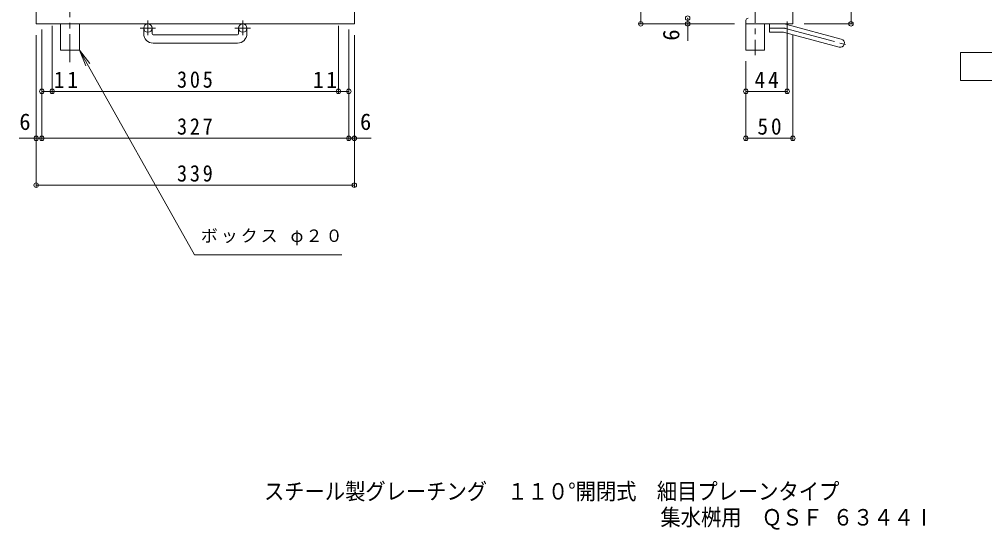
# Model space of a CAD drawing. Units: millimetres at full size, sheet at 1:6. Extents: x -1036 to 1061, y -825 to 667.
# Drawn here: x -752 to 276, y -825 to -281 of the extents above; entities that cross this region are included whole.
import ezdxf
from ezdxf.enums import TextEntityAlignment as Align

# ---------------------------------------------------------------- set-up
doc = ezdxf.new("R2010")
doc.units = ezdxf.units.MM
doc.header["$LTSCALE"] = 6
doc.header["$PDMODE"] = 32
doc.header["$PDSIZE"] = 4.8
doc.linetypes.add('CHAIN1', pattern=[8, 5, -1, 1, -1])
doc.linetypes.add('CHAIN2', pattern=[12, 9, -1, 1, -1])
for name, color, linetype, lineweight in [('A-1', 2, 'Continuous', 9), ('A-4', 7, 'Continuous', 9), ('A-5', 7, 'Continuous', 9), ('A-9', 4, 'Continuous', 9), ('F-5_F-5ﾚｲﾔ', 2, 'Continuous', 9)]:
    doc.layers.add(name, color=color, linetype=linetype, lineweight=lineweight)
doc.styles.add('ＭＳ ゴシック', font='')
doc.styles.get('ＭＳ ゴシック').set_extended_font_data('MS Gothic')

msp = doc.modelspace()

# ---------------------------------------------------------------- linework, layer by layer
at = {"layer": 'A-1'}
for p, q in [((-734.02, -286.207), (-734.02, 433.794)), ((-395.02, -286.207), (-395.02, 433.794)), ((72.035, -286.207), (72.035, -226.207)), ((-395.02, -286.207), (-734.02, -286.207)), ((22.035, -282.707), (22.035, -286.207)), ((72.035, -286.207), (22.035, -286.207)), ((47.036, -286.207), (47.036, -295.207)), ((65.509, -286.82), (123.7, -302.413)), ((-619.52, -296.808), (-619.52, -290.707)), ((-610.52, -296.808), (-610.52, -290.707)), ((-609.52, -297.807), (-519.52, -297.807)), ((-518.52, -296.808), (-518.52, -290.707)), ((-509.52, -296.808), (-509.52, -290.707)), ((60.851, -295.207), (47.036, -295.207)), ((63.18, -295.514), (121.371, -311.106)), ((-519.52, -306.807), (-609.52, -306.807))]:
    msp.add_line(p, q, dxfattribs=at)
at = {"layer": 'A-1', "linetype": 'CHAIN1'}
for p, q in [((-615.02, -282.6), (-615.02, -298.197)), ((-514.019, -282.6), (-514.019, -298.197)), ((-606.857, -290.707), (-623.264, -290.707)), ((-505.857, -290.707), (-522.264, -290.707))]:
    msp.add_line(p, q, dxfattribs=at)
at = {"layer": 'A-1', "linetype": 'CHAIN2'}
for p, q in [((60.85, -290.707), (47.036, -290.707)), ((64.345, -291.167), (129.511, -308.628))]:
    msp.add_line(p, q, dxfattribs=at)
at = {"layer": 'A-1'}
for centre in [(-615.02, -290.707), (-514.02, -290.707)]:
    msp.add_circle(centre, 4.5, dxfattribs=at)
for centre, radius, start, end in [((24.535, -282.707), 2.5, 90, 180), ((60.85, -304.207), 18, 74.99998, 89.99998), ((-609.52, -296.808), 10, 180, 270), ((-609.52, -296.808), 1, 180, 270), ((-519.52, -296.808), 10, 270, 0), ((-519.52, -296.808), 1, 270, 0), ((60.851, -304.207), 9, 74.99998, 90), ((122.535, -306.759), 4.5, 255.00008, 74.99986)]:
    msp.add_arc(centre, radius, start, end, dxfattribs=at)
at = {"layer": 'A-1', "linetype": 'CHAIN2'}
msp.add_arc((60.85, -304.207), 13.5, 75.00005, 90, dxfattribs=at)
at = {"layer": 'A-4'}
for p, q in [((-89.965, 433.794), (-89.965, -286.207)), ((134.035, -226.207), (134.035, -286.207)), ((-91.765, -286.207), (10.035, -286.207)), ((-39.965, -280.207), (-39.965, -286.207)), ((-39.965, -286.207), (-39.965, -304.207)), ((66.036, -360.007), (66.036, -283.707)), ((135.835, -286.207), (84.035, -286.207)), ((-734.02, -460.007), (-734.02, -298.207)), ((-728.02, -410.007), (-728.02, -292.206)), ((-717.02, -360.007), (-717.02, -288.207)), ((-412.02, -360.007), (-412.02, -288.207)), ((-401.02, -410.007), (-401.02, -292.206)), ((-395.02, -460.007), (-395.02, -298.207)), ((72.035, -410.007), (72.035, -298.207)), ((22.035, -410.007), (22.035, -326.207)), ((-728.02, -358.207), (-717.02, -358.207)), ((-717.02, -358.207), (-412.02, -358.207)), ((-412.02, -358.207), (-401.02, -358.207)), ((22.035, -358.207), (66.036, -358.207)), ((-734.02, -408.207), (-752.02, -408.207)), ((-734.02, -408.207), (-728.02, -408.207)), ((-728.02, -408.207), (-401.02, -408.207)), ((-401.02, -408.207), (-395.02, -408.207)), ((-395.02, -408.207), (-377.02, -408.207)), ((22.035, -408.207), (72.035, -408.207)), ((-734.02, -458.207), (-395.02, -458.207))]:
    msp.add_line(p, q, dxfattribs=at)
for p in [(-89.965, -286.207), (-39.965, -280.207), (-39.965, -286.207), (134.035, -286.207), (-728.02, -358.207), (-717.02, -358.207), (-412.02, -358.207), (-401.02, -358.207), (22.035, -358.207), (66.036, -358.207), (-734.02, -408.207), (-728.02, -408.207), (-401.02, -408.207), (-395.02, -408.207), (22.035, -408.207), (72.035, -408.207), (-734.02, -458.207), (-395.02, -458.207)]:
    msp.add_point(p, dxfattribs=at)
at = {"layer": 'A-5'}
for q in [(-677.062, -328.487), (-681.131, -330.836)]:
    msp.add_line((-688.02, -314.207), q, dxfattribs=at)
msp.add_lwpolyline([(-688.02, -314.207), (-565.2, -532.365), (-408.565, -532.365)], dxfattribs=at)
at = {"layer": 'A-9', "linetype": 'CHAIN1'}
for p, q in [((-698.02, -327.234), (-698.02, -253.31)), ((32.035, -255.277), (32.035, -319.639))]:
    msp.add_line(p, q, dxfattribs=at)
at = {"layer": 'A-9'}
for p, q in [((-708.02, -286.207), (-708.02, -314.207)), ((-688.02, -286.207), (-688.02, -314.207)), ((42.035, -286.207), (42.035, -314.207)), ((-688.02, -314.207), (-708.02, -314.207))]:
    msp.add_line(p, q, dxfattribs=at)
msp.add_lwpolyline([(22.035, -286.207), (22.035, -314.207), (42.035, -314.207)], dxfattribs=at)
at = {"layer": 'F-5_F-5ﾚｲﾔ'}
msp.add_lwpolyline([(250.746, -346.788), (250.746, -316.788), (385.746, -316.788), (385.746, -346.788)], close=True, dxfattribs=at)

# ---------------------------------------------------------------- texts
at = {"layer": 'A-4', "color": 2, "style": 'ＭＳ ゴシック'}
msp.add_text('6', height=17.6, rotation=90, dxfattribs=at).set_placement((-43.565, -304.207), align=Align.BOTTOM_LEFT)
for p in [(-752.02, -404.607), (-389.02, -404.607)]:
    msp.add_text('6', height=17.6, dxfattribs=at).set_placement(p, align=Align.BOTTOM_LEFT)
at = {"layer": 'A-4', "color": 2, "char_height": 17.6, "attachment_point": 7, "style": 'ＭＳ ゴシック'}
for s, insert in [('\\T1.27;\\W0.95;11', (-715.27, -354.607)), ('\\T1.27;\\W0.9;305', (-584.02, -354.607)), ('\\T1.27;\\W0.95;11', (-439.27, -354.607)), ('\\T1.27;\\W0.95;44', (31.285, -354.607)), ('\\T1.27;\\W0.9;327', (-584.02, -404.607)), ('\\T1.27;\\W0.95;50', (34.285, -404.607)), ('\\T1.27;\\W0.9;339', (-584.02, -454.607))]:
    msp.add_mtext(s, dxfattribs=dict(at, insert=insert))
at = {"layer": 'A-5', "insert": (-558.607, -522.283), "char_height": 13.2, "attachment_point": 7, "style": 'ＭＳ ゴシック'}
msp.add_mtext('\\T1.18;ボックス\\~φ２０', dxfattribs=at)
at = {"layer": 'F-5_F-5ﾚｲﾔ', "style": 'ＭＳ ゴシック', "width": 0.9}
for s, p in [('スチール製グレーチング\u3000１１０°開閉式\u3000細目プレーンタイプ', (-491.336, -798.618)), ('集水桝用\u3000ＱＳＦ ６３４４Ⅰ', (-69, -826.298))]:
    msp.add_text(s, height=17.6, dxfattribs=at).set_placement(p, align=Align.BOTTOM_LEFT)

doc.saveas('drawing.dxf')
